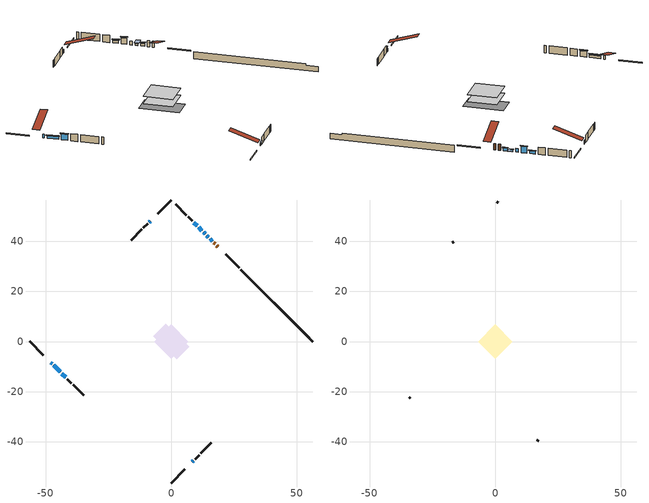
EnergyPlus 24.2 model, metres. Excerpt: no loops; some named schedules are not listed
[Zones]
conditioned space
 floor adiabatic (AdiabaticFloorConstruction): -6.84,0 0,6.84 6.84,0 0,-6.84 z0.76
 floor foundation (Slab1 construction): -7.17,2.15 -2.15,7.17 7.17,-2.15 2.15,-7.17 z-1.6
 wall outside (RimJoist1 construction): 0,-56.34 5.38,-50.96 / -56.34,0 -50.96,-5.38 / 0,56.34 -5.38,50.96 / 27.01,29.32 21.64,34.7 z0.76:1.06
 wall outside (AdiabaticWallConstruction 1): 18.57,37.77 18.15,38.19 / 17.49,38.84 16.99,39.35 z0.76:2.79
 wall outside (AdiabaticWallConstruction): -47.89,-8.44 -47.47,-8.87 / 13.51,42.83 12.86,43.48 / -8.44,47.89 -8.77,47.57 z0.76:1.98; 16.33,40.01 15.47,40.87 / 8.44,-47.89 8.82,-47.51 / 10.25,46.08 8.96,47.38 z0.76:1.68; 14.81,41.52 14.16,42.17 z0.76:1.37; -46.81,-9.52 -44.23,-12.11 z0.76:1.67; -43.57,-12.77 -42.06,-14.28 z0.76:2.74; 12.2,44.13 10.91,45.43 z0.76:2.89
 wall outside (Wall1 construction): 9.48,-46.86 11.11,-45.23 / -41.4,-14.93 -39.77,-16.56 / -9.42,46.91 -11.05,45.28 / 8.3,48.03 6.67,49.66 z0.76:3.2
 wall outside (Wall2 construction): 11.77,-44.57 15.99,-40.34 / -39.12,-17.22 -34.89,-21.45 / -11.71,44.63 -15.94,40.4 / 6.02,50.32 1.79,54.55 z0.76:3.2
 wall foundation (FoundationWall1 construction): 27.67,28.67,-1.6 27.67,28.67,0.76 53.47,2.87,0.76 53.47,2.87,0.21 56.34,0,0.21 56.34,0,-1.6
 window (WindowConstruction 5): -47.89,-8.44 -47.47,-8.87 z0.76:1.98
 window (WindowConstruction 4): 16.33,40.01 15.47,40.87 z0.76:1.67
 window (WindowConstruction 7): 14.81,41.53 14.16,42.17 z0.76:1.37
 window (WindowConstruction 8): 13.51,42.83 12.86,43.48 z0.76:1.98
 window (WindowConstruction 9): -8.44,47.89 -8.77,47.57 z0.76:1.98
 window (WindowConstruction): -46.81,-9.52 -44.23,-12.11 z0.76:1.67
 window (WindowConstruction 1): -43.57,-12.77 -42.06,-14.28 z0.76:2.74
 window (WindowConstruction 6): 8.44,-47.89 8.82,-47.52 z0.76:1.67
 window (WindowConstruction 2): 12.2,44.13 10.91,45.43 z0.76:2.89
 window (WindowConstruction 3): 10.25,46.08 8.96,47.38 z0.76:1.67
 door (Door): 18.57,37.77 18.15,38.19 z0.76:2.79
 door (Door 1): 17.49,38.84 16.99,39.35 z0.76:2.79
 ceiling adiabatic (AdiabaticFloorConstruction): 0,-6.84 6.84,0 0,6.84 -6.84,0 z0.76
attic - vented
 floor to conditioned space (Floor1 construction Reversed): -6.84,0 0,6.84 6.84,0 0,-6.84 z3.2
 wall outside (Wall3 construction): 16.65,-39.69 17.12,-39.21 / -34.23,-22.11 -33.76,-22.58 / -16.6,39.74 -17.07,39.27 / 1.13,55.21 0.66,55.68 z0.76:3.2
 roof outside (Roof1 construction): 7.79,-48.55,3.2 1.13,-41.89,6.34 -0.63,-43.65,6.34 6.03,-50.3,3.2; -48.55,-7.79,3.2 -41.89,-1.13,6.34 -43.65,0.63,6.34 -50.3,-6.03,3.2; -7.79,48.55,3.2 -1.13,41.89,6.34 0.63,43.65,6.34 -6.03,50.3,3.2; 19.23,37.11,3.2 12.57,30.45,6.34 14.32,28.7,6.34 20.98,35.35,3.2
shading: 15.26,41.08 16.54,39.8 16.87,40.12 15.58,41.41 z1.97; 13.95,42.38 15.02,41.31 16.75,43.04 15.68,44.11 z1.67; -44.02,-12.32 -47.02,-9.31 -47.35,-9.64 -44.34,-12.65 z1.97; -41.85,-14.49 -43.78,-12.56 -44.11,-12.88 -42.18,-14.81 z3.04; 9.15,-47.19 8.12,-48.22 8.44,-48.54 9.47,-47.52 z2.13; 10.7,45.64 12.42,43.92 12.74,44.25 11.02,45.96 z3.19; 8.75,47.59 10.47,45.87 10.79,46.2 9.07,47.91 z1.97
[Building]
Building 1: Terrain=Suburbs
[Site:Location]
Mont Joli AP_QC: Latitude {deg}=48.61; Longitude {deg}=-68.21; Time Zone {hr}=-5; Elevation {m}=52; Keep Site Location Information=Yes
[Site:GroundTemperature:Shallow]
-0.843868, -3.04892, -3.2255, -2.1791, 2.02165, 6.20283, 9.82768, 12.1239, 12.319, 10.4514, 6.91898, 2.86606
[Site:WaterMainsTemperature]
Calculation Method=Schedule; Temperature Schedule=mains temperature schedule
[Material] Roughness=Rough; Thermal Absorptance=0.9
Name | Thickness {m} | Conductivity {W/m-K} | Density {kg/m3} | Specific Heat {J/kg-K} | Solar Absorptance | Visible Absorptance
asphalt or fiberglass shingles | 0.00635 | 0.162714 | 1121.4 | 1465.45 | 0.4 | 0.4
ceiling loosefill ins | 0.169333 | 0.0480833 | 16.02 | 1046.75 | 0.7 | 0.7
ceiling stud and cavity | 0.1397 | 0.326487 | 65.682 | 1177.47 | 0.7 | 0.7
concrete 4.0 in. | 0.1016 | 1.803125 | 2242.8 | 837.4 | 0.7 | 0.7
concrete 8.0 in. | 0.2032 | 1.803125 | 2242.8 | 837.4 | 0.7 | 0.7
door material | 0.04445 | 0.0451087 | 512.64 | 1214.23 | 0.7 | 0.7
exterior vertical ins | 0.0392557 | 0.029427 | 32.04 | 1214.23 | 0.7 | 0.7
floor covering | 0.0127 | 0.0433444 | 54.468 | 1339.84 | 0.6 | 0.6
floor rigid ins; wall rigid ins 1 | 0.512978 | 0.029427 | 32.04 | 1214.23 | 0.7 | 0.7
floor stud and cavity | 0.1397 | 1.75129 | 37.0049 | 1207.88 | 0.7 | 0.7
furniture material conditioned space 1 | 0.1524 | 0.115458 | 640.8 | 1214.23 | 0.6 | 0.6
gypsum board | 0.0127 | 0.160291 | 801 | 837.4 | 0.6 | 0.6
gypsum board 1 | 0.0127 | 0.160291 | 801 | 837.4 | 0.7 | 0.7
osb sheathing 0.5 in. | 0.0127 | 0.115458 | 512.64 | 1214.23 | 0.7 | 0.7
osb sheathing 0.75 in. | 0.01905 | 0.115458 | 512.64 | 1214.23 | 0.7 | 0.7
osb sheathing 2.0 in. | 0.0508 | 0.115458 | 512.64 | 1214.23 | 0.7 | 0.7
rim joist rigid ins; wall rigid ins | 0.051816 | 0.029427 | 32.04 | 1214.23 | 0.7 | 0.7
rim joist stud and cavity | 0.0508 | 0.403046 | 125.044 | 1163.47 | 0.6 | 0.6
wall stud and cavity | 0.1397 | 0.570815 | 139.0536 | 1170.24 | 0.7 | 0.7
wall stud and cavity 1 | 0.1397 | 0.579149 | 139.0536 | 1170.24 | 0.7 | 0.7
wall stud and cavity 2 | 0.0889 | 6.1454 | 50.32683 | 1063.81 | 0.6 | 0.6
wall stud and cavity 3 | 0.0889 | 0.380278 | 52.3479 | 1209.89 | 0.7 | 0.7
wall stud and cavity 4 | 0.0889 | 0.391764 | 83.0341 | 1211.67 | 0.7 | 0.7
wood siding | 0.0254 | 0.102417 | 544.68 | 1172.36 | 0.4 | 0.4
wood siding 1 | 0.00254 | 0.102417 | 544.68 | 1172.36 | 0.4 | 0.4
wood siding 2; wood siding 3; wood siding 4 | 0.0254 | 0.102417 | 544.68 | 1172.36 | 0.7 | 0.7
[WindowMaterial:SimpleGlazingSystem]
Name | U-Factor {W/m2-K} | Solar Heat Gain Coefficient
WindowMaterial | 1.74371 | 0.4
WindowMaterial 1 | 1.621069 | 0.44
WindowMaterial 2 | 2.97187 | 0.6
WindowMaterial 3 | 1.83286 | 0.37
WindowMaterial 4 | 1.78857 | 0.38
WindowMaterial 5 | 1.84081 | 0.36
WindowMaterial 6 | 2.04181 | 0.3
WindowMaterial 7 | 2.01058 | 0.31
[Construction]
AdiabaticFloorConstruction: floor stud and cavity, floor rigid ins, osb sheathing 0.75 in., floor covering
AdiabaticWallConstruction: wood siding 3, wall rigid ins 1, wall stud and cavity 3, gypsum board
AdiabaticWallConstruction 1: wood siding 4, wall rigid ins 1, wall stud and cavity 3, gypsum board
Door; Door 1: door material
Floor1 construction Reversed: gypsum board, ceiling stud and cavity, ceiling loosefill ins
FoundationWall1 construction: concrete 8.0 in., gypsum board 1
furniture construction conditioned space 1: furniture material conditioned space 1
PartitionWallConstruction: gypsum board, wall stud and cavity 4, gypsum board
RimJoist1 construction: wood siding 2, rim joist rigid ins, osb sheathing 2.0 in., rim joist stud and cavity
Roof1 construction: asphalt or fiberglass shingles
Slab1 construction: concrete 4.0 in.
Wall1 construction: wood siding, wall rigid ins, osb sheathing 0.5 in., wall stud and cavity, gypsum board
Wall2 construction: wood siding, wall rigid ins, osb sheathing 0.5 in., wall stud and cavity 1, gypsum board
Wall3 construction: wood siding 1, wall stud and cavity 2
WindowConstruction: WindowMaterial
WindowConstruction 1: WindowMaterial 1
WindowConstruction 2: WindowMaterial 2
WindowConstruction 3: WindowMaterial 3
WindowConstruction 4: WindowMaterial 4
WindowConstruction 5: WindowMaterial 5
WindowConstruction 6: WindowMaterial 6
WindowConstruction 7; WindowConstruction 8; WindowConstruction 9: WindowMaterial 7
[Zone] Multiplier=1; Part of Total Floor Area=Yes
Name | Volume {m3}
attic - vented | 47.6198
conditioned space | 474.3
[Space]
Name | Zone | Volume {m3}
attic - vented 1 | attic - vented | 47.6198
conditioned space 1 | conditioned space | 474.3
[ZoneInfiltration:EffectiveLeakageArea]
infil attic - vented 1: Zone or Space=attic - vented 1; Schedule=Always On Discrete; Effective Air Leakage Area {cm2}=3250.78; Stack Coefficient=0.000387823; Wind Coefficient=1.33057e-05
[ZoneMixing]
whole house fan mix: Zone or Space=attic - vented; Schedule=Always On Continuous; Design Flow Rate Calculation Method=Flow/Zone; Design Flow Rate {m3/s}=0; Source Zone or Space=conditioned space
[SurfaceProperty:ExposedFoundationPerimeter]
Slab1: Exposed Perimeter Calculation Method=TotalExposedPerimeter; Total Exposed Perimeter {m}=40.539
[InternalMass] Zone or ZoneList=conditioned space; Space or SpaceList=conditioned space 1
Name | Construction | Surface Area {m2}
furniture mass conditioned space 1 | furniture construction conditioned space 1 | 74.8003
partition wall mass | PartitionWallConstruction | 187.001
[Lights]
interior lighting: Zone or ZoneList or Space or SpaceList=conditioned space 1; Schedule=interior lighting schedule; Design Level Calculation Method=LightingLevel; Lighting Level {W}=343.2; Return Air Fraction=0; Fraction Radiant=0.6; Fraction Visible=0.2; Fraction Replaceable=1
[People]
occupants: Zone or ZoneList or Space or SpaceList=conditioned space 1; Number of People Schedule=occupants schedule; Number of People Calculation Method=People; Number of People=3; Fraction Radiant=0.314171; Sensible Heat Fraction=0.56303; Activity Level Schedule=occupants activity schedule; Carbon Dioxide Generation Rate {m3/s-W}=0; Enable ASHRAE 55 Comfort Warnings=No; Mean Radiant Temperature Calculation Type=EnclosureAveraged
[ElectricEquipment] Zone or ZoneList or Space or SpaceList=conditioned space 1; Design Level Calculation Method=EquipmentLevel
Name | Schedule | Design Level {W} | Fraction Latent | Fraction Radiant | Fraction Lost
clothes dryer | clothes dryer schedule | 140.772 | 0.015 | 0.081 | 0.85
clothes washer | clothes washer schedule | 32.1985 | 0.03 | 0.162 | 0.7
cooking range | cooking range schedule | 215.147 | 0.08 | 0.432 | 0.2
dishwasher | dishwasher schedule | 66.8632 | 0.3 | 0.18 | 0.4
fridge | fridge schedule | 72.9452 | 0 | 0.6 | 0
mech vent bath fan 0 | mech vent bath fan 0 schedule | 50.2 | 0 | 0 | 1
mech vent bath fan 1 | mech vent bath fan 1 schedule | 50.2 | 0 | 0 | 1
mech vent house fan | mech vent house fan schedule | 19.9167 | 0 | 0 | 0.5
mech vent house fan cfis | mech vent house fan cfis schedule | 0 | 0 | 0 | 0
mech vent range fan 0 | mech vent range fan 0 schedule | 57 | 0 | 0 | 1
misc plug loads | misc plug loads schedule | 494.7 | 0.045 | 0.513 | 0.1
whole house fan | Always On Discrete | 0 | 0 | 0 | 1
[OtherEquipment] Zone or ZoneList or Space or SpaceList=conditioned space 1; Design Level Calculation Method=EquipmentLevel
Name | Fuel Type | Schedule | Design Level {W} | Fraction Latent | Fraction Radiant | Fraction Lost
clothes dryer 1 | Electricity | clothes dryer schedule | 0 | 0.015 | 0.081 | 0.85
cooking range 1 | Electricity | cooking range schedule | 0 | 0.08 | 0.432 | 0.2
general water use latent | None | general water use schedule | 62.594 | 1 | 0 | 0
general water use sensible | None | general water use schedule | -61.6891 | 0 | 0.6 | 0
mech vent house fan latent load | None | Always On Discrete | 0 | 1 | 0 | 0
mech vent house fan sensible load | None | Always On Discrete | 0 | 0 | 0 | 0
water heater energy adjustment1 | Electricity | Always On Discrete | 0.01 | 0 | 0 | 1
[ZoneInfiltration:DesignFlowRate] Zone or ZoneList or Space or SpaceList=conditioned space 1; Schedule=Always On Discrete; Design Flow Rate Calculation Method=Flow/Zone; Design Flow Rate {m3/s}=0
infil flow; natural vent flow; whole house fan flow
[ZoneControl:Thermostat]
conditioned space Thermostat: Zone or ZoneList=conditioned space; Control Type Schedule=conditioned space Thermostat Schedule; Control 1=conditioned space temperature setpoint; Temperature Difference Between Cutout And Setpoint {deltaC}=0
[ZoneHVAC:Baseboard:Convective:Electric]
electric baseboard: Availability Schedule=Always On Discrete; Heating Design Capacity {W}=7474.78; Efficiency=1
[Zone equipment]
conditioned space: electric baseboard
[Foundation:Kiva]
Foundation Kiva 1: Initial Indoor Air Temperature {C}=18; Wall Height Above Grade {m}=0.760019; Wall Depth Below Slab {m}=0.2032; Custom Block Material Name 1=exterior vertical ins; Custom Block Depth 1 {m}=2.36001; Custom Block X Position 1 {m}=0.2159; Custom Block Z Position 1 {m}=0
[Foundation:Kiva:Settings]
Soil Conductivity {W/m-K}=0.849921; Soil Density {kg/m3}=1842.3; Soil Specific Heat {J/kg-K}=418.7; Ground Solar Absorptivity=0.9; Ground Thermal Absorptivity=0.9; Ground Surface Roughness {m}=0.03; Far-Field Width {m}=40; Deep-Ground Boundary Condition=ZeroFlux; Deep-Ground Depth {m}=40; Minimum Cell Dimension {m}=0.2; Maximum Cell Growth Coefficient=3; Simulation Timestep=Timestep
[Exterior:Lights]
exterior lighting: Schedule=exterior lighting schedule; Design Level {W}=75.6
[EnergyManagementSystem:GlobalVariable]
infil_program_Qfan
infil_program_Qinf
natural_vent_program_Qnv
natural_vent_program_Qwhf
[EnergyManagementSystem:Sensor]
Name | Output:Variable or Output:Meter Index Key | Output:Variable or Output:Meter
airflow_gain | infil flow | Infiltration Sensible Heat Gain Energy
airflow_gain_1 | natural vent flow | Infiltration Sensible Heat Gain Energy
airflow_gain_2 | whole house fan flow | Infiltration Sensible Heat Gain Energy
airflow_loss | infil flow | Infiltration Sensible Heat Loss Energy
airflow_loss_1 | natural vent flow | Infiltration Sensible Heat Loss Energy
airflow_loss_2 | whole house fan flow | Infiltration Sensible Heat Loss Energy
clg_load_cond |  | Cooling:EnergyTransfer:Zone:CONDITIONED SPACE
clg_sp_s; clg_sp_s_1 | cooling setpoint | Schedule Value
clothes_dryer_exhaust_0_sch_s | clothes dryer exhaust 0 schedule | Schedule Value
conditioned_space_clg_unmet_s | conditioned space | Zone Cooling Setpoint Not Met Time
conditioned_space_htg_unmet_s | conditioned space | Zone Heating Setpoint Not Met Time
cool_season | cooling season schedule | Schedule Value
fridge_tin_s | conditioned space | Zone Mean Air Temperature
htg_load_cond |  | Heating:EnergyTransfer:Zone:CONDITIONED SPACE
htg_sp_s; htg_sp_s_1 | heating setpoint | Schedule Value
ig_ee_conv | clothes dryer | Electric Equipment Convective Heating Energy
ig_ee_conv_2 | cooking range | Electric Equipment Convective Heating Energy
ig_ee_conv_4 | fridge | Electric Equipment Convective Heating Energy
ig_ee_conv_5 | misc plug loads | Electric Equipment Convective Heating Energy
ig_ee_conv_6 | whole house fan | Electric Equipment Convective Heating Energy
ig_ee_rad | clothes dryer | Electric Equipment Radiant Heating Energy
ig_ee_rad_2 | cooking range | Electric Equipment Radiant Heating Energy
ig_ee_rad_4 | fridge | Electric Equipment Radiant Heating Energy
ig_ee_rad_5 | misc plug loads | Electric Equipment Radiant Heating Energy
ig_ee_rad_6 | whole house fan | Electric Equipment Radiant Heating Energy
ig_lgt_conv | interior lighting | Lights Convective Heating Energy
ig_lgt_rad | interior lighting | Lights Radiant Heating Energy
ig_lgt_vis | interior lighting | Lights Visible Radiation Heating Energy
ig_oe_conv | clothes dryer 1 | Other Equipment Convective Heating Energy
ig_oe_conv_1 | cooking range 1 | Other Equipment Convective Heating Energy
ig_oe_conv_2 | general water use latent | Other Equipment Convective Heating Energy
ig_oe_conv_3 | general water use sensible | Other Equipment Convective Heating Energy
ig_oe_conv_4 | water heater energy adjustment1 | Other Equipment Convective Heating Energy
ig_oe_rad | clothes dryer 1 | Other Equipment Radiant Heating Energy
ig_oe_rad_1 | cooking range 1 | Other Equipment Radiant Heating Energy
ig_oe_rad_2 | general water use latent | Other Equipment Radiant Heating Energy
ig_oe_rad_3 | general water use sensible | Other Equipment Radiant Heating Energy
ig_oe_rad_4 | water heater energy adjustment1 | Other Equipment Radiant Heating Energy
ig_ppl_conv | occupants | People Convective Heating Energy
ig_ppl_rad | occupants | People Radiant Heating Energy
im_conv | furniture mass conditioned space 1 | Surface Inside Face Convection Heat Gain Energy
im_conv_1 | partition wall mass | Surface Inside Face Convection Heat Gain Energy
im_ig | furniture mass conditioned space 1 | Surface Inside Face Internal Gains Radiation Heat Gain Energy
im_ig_1 | partition wall mass | Surface Inside Face Internal Gains Radiation Heat Gain Energy
im_lgt | furniture mass conditioned space 1 | Surface Inside Face Lights Radiation Heat Gain Energy
im_lgt_1 | partition wall mass | Surface Inside Face Lights Radiation Heat Gain Energy
im_sol | furniture mass conditioned space 1 | Surface Inside Face Solar Radiation Heat Gain Energy
im_sol_1 | partition wall mass | Surface Inside Face Solar Radiation Heat Gain Energy
im_surf | furniture mass conditioned space 1 | Surface Inside Face Net Surface Thermal Radiation Heat Gain Energy
im_surf_1 | partition wall mass | Surface Inside Face Net Surface Thermal Radiation Heat Gain Energy
mech_vent_bath_fan_0_sch_s | mech vent bath fan 0 schedule | Schedule Value
mech_vent_bath_fan_1_sch_s | mech vent bath fan 1 schedule | Schedule Value
mech_vent_range_fan_0_sch_s | mech vent range fan 0 schedule | Schedule Value
mv_conv | mech vent bath fan 0 | Electric Equipment Convective Heating Energy
mv_conv_1 | mech vent bath fan 1 | Electric Equipment Convective Heating Energy
mv_conv_2 | mech vent house fan | Electric Equipment Convective Heating Energy
mv_conv_3 | mech vent house fan cfis | Electric Equipment Convective Heating Energy
mv_conv_4 | mech vent range fan 0 | Electric Equipment Convective Heating Energy
mv_conv_5 | mech vent house fan latent load | Other Equipment Convective Heating Energy
mv_conv_6 | mech vent house fan sensible load | Other Equipment Convective Heating Energy
mv_rad | mech vent bath fan 0 | Electric Equipment Radiant Heating Energy
mv_rad_1 | mech vent bath fan 1 | Electric Equipment Radiant Heating Energy
mv_rad_2 | mech vent house fan | Electric Equipment Radiant Heating Energy
mv_rad_3 | mech vent house fan cfis | Electric Equipment Radiant Heating Energy
mv_rad_4 | mech vent range fan 0 | Electric Equipment Radiant Heating Energy
mv_rad_5 | mech vent house fan latent load | Other Equipment Radiant Heating Energy
mv_rad_6 | mech vent house fan sensible load | Other Equipment Radiant Heating Energy
natural_vent_s | natural vent schedule | Schedule Value
out_pb_s |  | Site Outdoor Air Barometric Pressure
out_wt_s |  | Site Outdoor Air Humidity Ratio
site_vw_s |  | Site Wind Speed
ss_back_out | Window1 | Surface Window Shortwave from Zone Back Out Window Heat Transfer Rate
ss_back_out_1 | Window11 | Surface Window Shortwave from Zone Back Out Window Heat Transfer Rate
ss_back_out_2 | Window12 | Surface Window Shortwave from Zone Back Out Window Heat Transfer Rate
ss_back_out_3 | Window13 | Surface Window Shortwave from Zone Back Out Window Heat Transfer Rate
ss_back_out_4 | Window15 | Surface Window Shortwave from Zone Back Out Window Heat Transfer Rate
ss_back_out_5 | Window4 | Surface Window Shortwave from Zone Back Out Window Heat Transfer Rate
ss_back_out_6 | Window6 | Surface Window Shortwave from Zone Back Out Window Heat Transfer Rate
ss_back_out_7 | Window7 | Surface Window Shortwave from Zone Back Out Window Heat Transfer Rate
ss_back_out_8 | Window8 | Surface Window Shortwave from Zone Back Out Window Heat Transfer Rate
ss_back_out_9 | Window9 | Surface Window Shortwave from Zone Back Out Window Heat Transfer Rate
ss_conv | Door1 | Surface Inside Face Convection Heat Gain Energy
ss_conv_1 | Door2 | Surface Inside Face Convection Heat Gain Energy
ss_conv_10 | Window8 | Surface Inside Face Convection Heat Gain Energy
ss_conv_11 | Window9 | Surface Inside Face Convection Heat Gain Energy
ss_conv_2 | Window1 | Surface Inside Face Convection Heat Gain Energy
ss_conv_3 | Window11 | Surface Inside Face Convection Heat Gain Energy
ss_conv_4 | Window12 | Surface Inside Face Convection Heat Gain Energy
ss_conv_5 | Window13 | Surface Inside Face Convection Heat Gain Energy
ss_conv_6 | Window15 | Surface Inside Face Convection Heat Gain Energy
ss_conv_7 | Window4 | Surface Inside Face Convection Heat Gain Energy
ss_conv_8 | Window6 | Surface Inside Face Convection Heat Gain Energy
ss_conv_9 | Window7 | Surface Inside Face Convection Heat Gain Energy
ss_ig | Door1 | Surface Inside Face Internal Gains Radiation Heat Gain Energy
ss_ig_1 | Door2 | Surface Inside Face Internal Gains Radiation Heat Gain Energy
ss_ig_10 | Window8 | Surface Inside Face Internal Gains Radiation Heat Gain Energy
ss_ig_11 | Window9 | Surface Inside Face Internal Gains Radiation Heat Gain Energy
ss_ig_2 | Window1 | Surface Inside Face Internal Gains Radiation Heat Gain Energy
ss_ig_3 | Window11 | Surface Inside Face Internal Gains Radiation Heat Gain Energy
ss_ig_4 | Window12 | Surface Inside Face Internal Gains Radiation Heat Gain Energy
ss_ig_5 | Window13 | Surface Inside Face Internal Gains Radiation Heat Gain Energy
ss_ig_6 | Window15 | Surface Inside Face Internal Gains Radiation Heat Gain Energy
ss_ig_7 | Window4 | Surface Inside Face Internal Gains Radiation Heat Gain Energy
ss_ig_8 | Window6 | Surface Inside Face Internal Gains Radiation Heat Gain Energy
ss_ig_9 | Window7 | Surface Inside Face Internal Gains Radiation Heat Gain Energy
ss_lgt | Door1 | Surface Inside Face Lights Radiation Heat Gain Energy
ss_lgt_1 | Door2 | Surface Inside Face Lights Radiation Heat Gain Energy
ss_sol | Door1 | Surface Inside Face Solar Radiation Heat Gain Energy
ss_sol_1 | Door2 | Surface Inside Face Solar Radiation Heat Gain Energy
ss_surf | Door1 | Surface Inside Face Net Surface Thermal Radiation Heat Gain Energy
ss_surf_1 | Door2 | Surface Inside Face Net Surface Thermal Radiation Heat Gain Energy
ss_surf_10 | Window8 | Surface Inside Face Net Surface Thermal Radiation Heat Gain Energy
ss_surf_11 | Window9 | Surface Inside Face Net Surface Thermal Radiation Heat Gain Energy
ss_surf_2 | Window1 | Surface Inside Face Net Surface Thermal Radiation Heat Gain Energy
ss_surf_3 | Window11 | Surface Inside Face Net Surface Thermal Radiation Heat Gain Energy
ss_surf_4 | Window12 | Surface Inside Face Net Surface Thermal Radiation Heat Gain Energy
ss_surf_5 | Window13 | Surface Inside Face Net Surface Thermal Radiation Heat Gain Energy
ss_surf_6 | Window15 | Surface Inside Face Net Surface Thermal Radiation Heat Gain Energy
ss_surf_7 | Window4 | Surface Inside Face Net Surface Thermal Radiation Heat Gain Energy
ss_surf_8 | Window6 | Surface Inside Face Net Surface Thermal Radiation Heat Gain Energy
ss_surf_9 | Window7 | Surface Inside Face Net Surface Thermal Radiation Heat Gain Energy
ss_trans_in | Window1 | Surface Window Transmitted Solar Radiation Rate
ss_trans_in_1 | Window11 | Surface Window Transmitted Solar Radiation Rate
ss_trans_in_2 | Window12 | Surface Window Transmitted Solar Radiation Rate
ss_trans_in_3 | Window13 | Surface Window Transmitted Solar Radiation Rate
ss_trans_in_4 | Window15 | Surface Window Transmitted Solar Radiation Rate
ss_trans_in_5 | Window4 | Surface Window Transmitted Solar Radiation Rate
ss_trans_in_6 | Window6 | Surface Window Transmitted Solar Radiation Rate
ss_trans_in_7 | Window7 | Surface Window Transmitted Solar Radiation Rate
ss_trans_in_8 | Window8 | Surface Window Transmitted Solar Radiation Rate
ss_trans_in_9 | Window9 | Surface Window Transmitted Solar Radiation Rate
ss_trans_out | Window1 | Surface Inside Face Initial Transmitted Diffuse Transmitted Out Window Solar Radiation Rate
ss_trans_out_1 | Window11 | Surface Inside Face Initial Transmitted Diffuse Transmitted Out Window Solar Radiation Rate
ss_trans_out_2 | Window12 | Surface Inside Face Initial Transmitted Diffuse Transmitted Out Window Solar Radiation Rate
ss_trans_out_3 | Window13 | Surface Inside Face Initial Transmitted Diffuse Transmitted Out Window Solar Radiation Rate
ss_trans_out_4 | Window15 | Surface Inside Face Initial Transmitted Diffuse Transmitted Out Window Solar Radiation Rate
ss_trans_out_5 | Window4 | Surface Inside Face Initial Transmitted Diffuse Transmitted Out Window Solar Radiation Rate
ss_trans_out_6 | Window6 | Surface Inside Face Initial Transmitted Diffuse Transmitted Out Window Solar Radiation Rate
ss_trans_out_7 | Window7 | Surface Inside Face Initial Transmitted Diffuse Transmitted Out Window Solar Radiation Rate
ss_trans_out_8 | Window8 | Surface Inside Face Initial Transmitted Diffuse Transmitted Out Window Solar Radiation Rate
ss_trans_out_9 | Window9 | Surface Inside Face Initial Transmitted Diffuse Transmitted Out Window Solar Radiation Rate
s_conv | Floor1 | Surface Inside Face Convection Heat Gain Energy
s_conv_1 | FoundationWall1 | Surface Inside Face Convection Heat Gain Energy
s_conv_10 | Wall1:225 | Surface Inside Face Convection Heat Gain Energy
s_conv_11 | Wall1:315 | Surface Inside Face Convection Heat Gain Energy
s_conv_12 | Wall1:45 | Surface Inside Face Convection Heat Gain Energy
s_conv_13 | Wall2:135 | Surface Inside Face Convection Heat Gain Energy
s_conv_14 | Wall2:225 | Surface Inside Face Convection Heat Gain Energy
s_conv_15 | Wall2:315 | Surface Inside Face Convection Heat Gain Energy
s_conv_16 | Wall2:45 | Surface Inside Face Convection Heat Gain Energy
s_conv_2 | inferred conditioned ceiling | Surface Inside Face Convection Heat Gain Energy
s_conv_3 | inferred conditioned floor | Surface Inside Face Convection Heat Gain Energy
s_conv_4 | RimJoist1:135 | Surface Inside Face Convection Heat Gain Energy
s_conv_5 | RimJoist1:225 | Surface Inside Face Convection Heat Gain Energy
s_conv_6 | RimJoist1:315 | Surface Inside Face Convection Heat Gain Energy
s_conv_7 | RimJoist1:45 | Surface Inside Face Convection Heat Gain Energy
s_conv_8 | Slab1 | Surface Inside Face Convection Heat Gain Energy
s_conv_9 | Wall1:135 | Surface Inside Face Convection Heat Gain Energy
s_ig | Floor1 | Surface Inside Face Internal Gains Radiation Heat Gain Energy
s_ig_1 | FoundationWall1 | Surface Inside Face Internal Gains Radiation Heat Gain Energy
s_ig_10 | Wall1:225 | Surface Inside Face Internal Gains Radiation Heat Gain Energy
